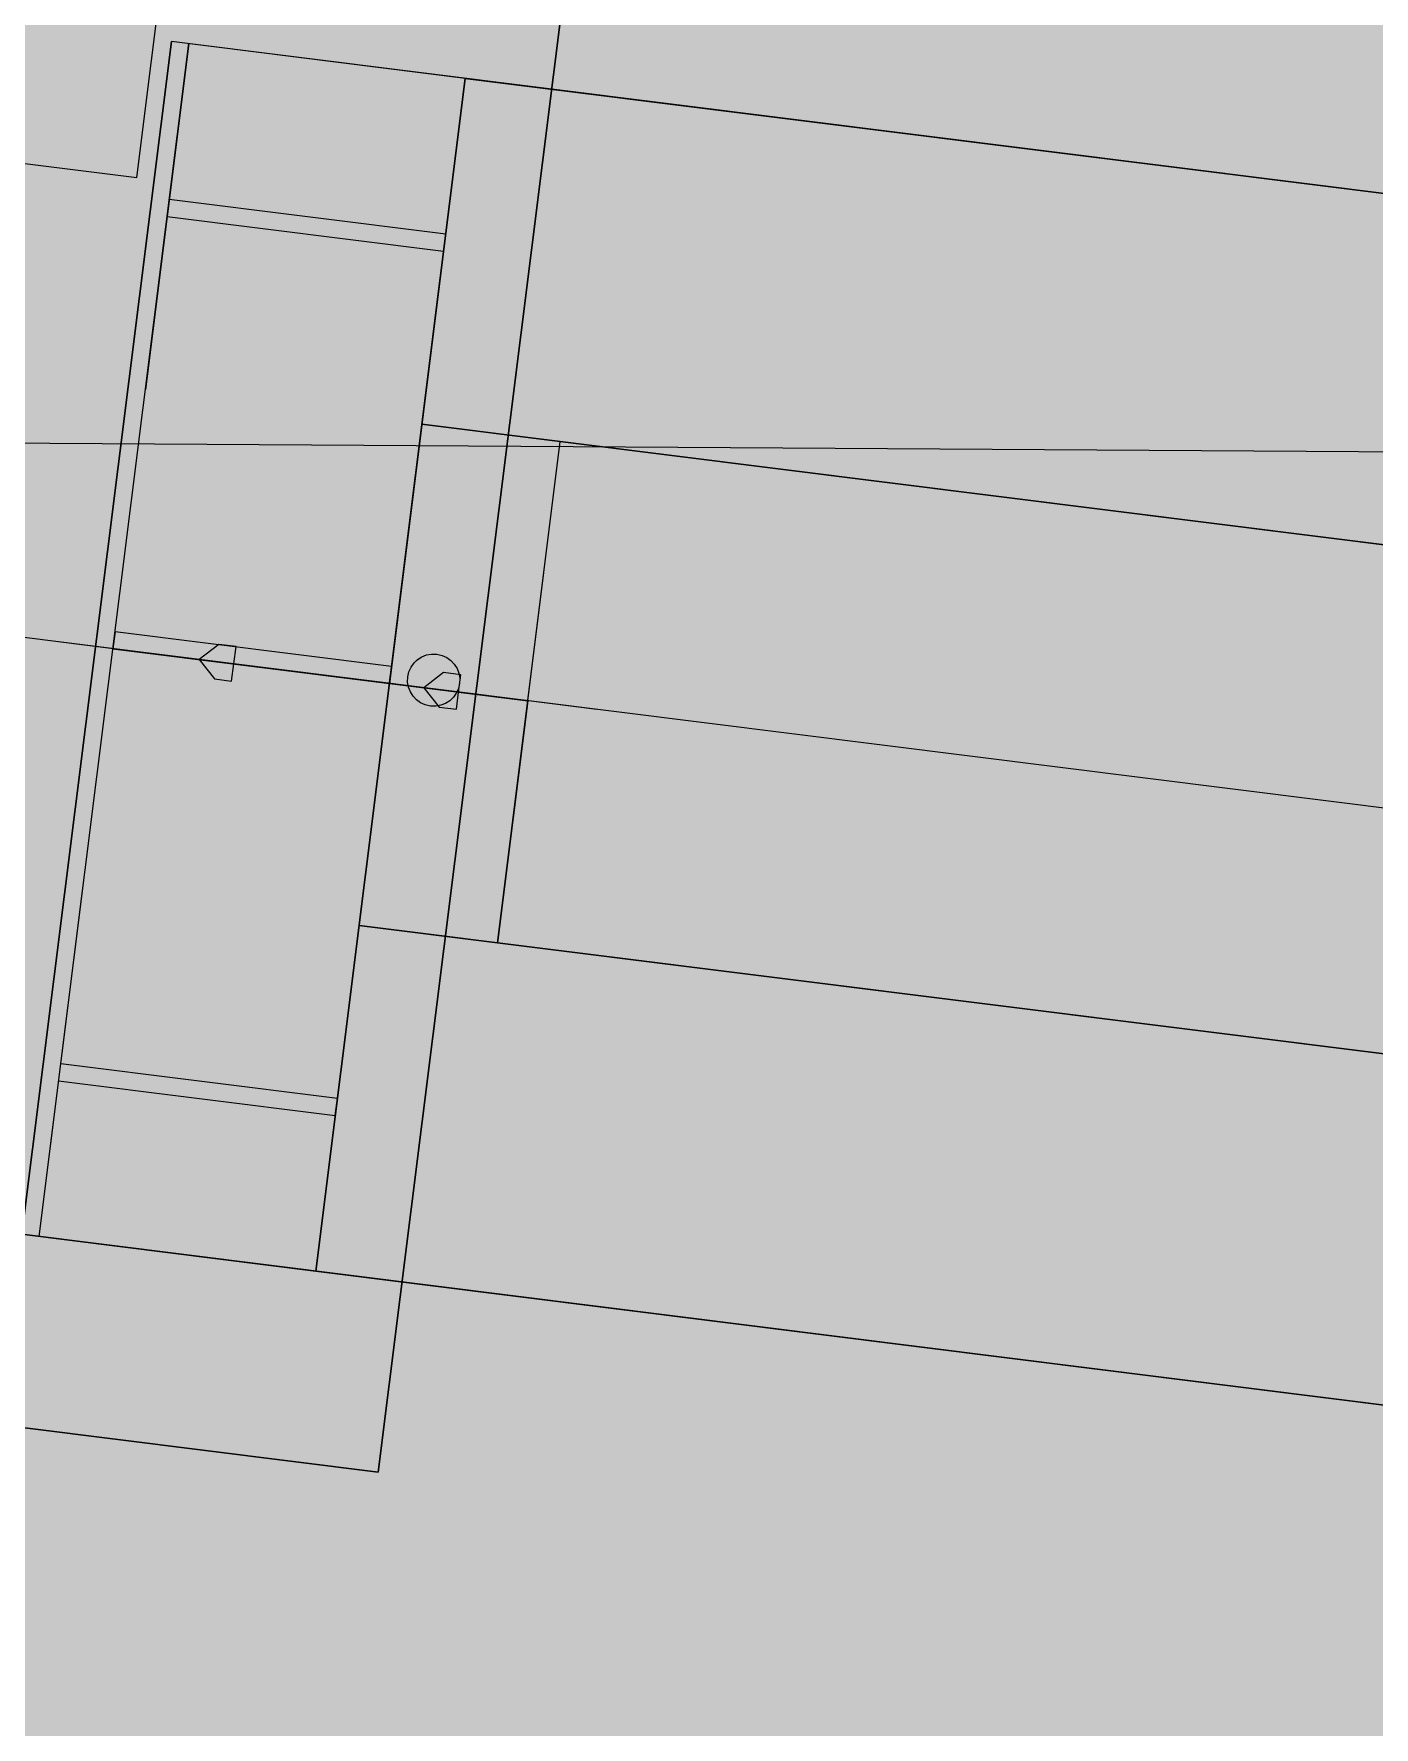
# Model space of a CAD drawing. Header units: metres. Extents: x -4 to 509425, y 7549 to 4732445.
# Drawn here: x 476028.01 to 476028.661, y 4719730.832 to 4719731.655 of the extents above; entities that cross this region are included whole.
import ezdxf

# ---------------------------------------------------------------- set-up
doc = ezdxf.new("R2010")
doc.units = ezdxf.units.M
doc.header["$LTSCALE"] = 0.01
doc.header["$MEASUREMENT"] = 0
doc.layers.get('0').update_dxf_attribs({"lineweight": 0})
doc.layers.add('_SUBESTACIÓN', color=1, linetype='Continuous')
doc.layers.add('SUBESTACION LA VID', color=253, linetype='Continuous')

# ---------------------------------------------------------------- blocks, each defined once
blk = doc.blocks.new('A$Cfff6051d')
at = {"layer": 'SUBESTACION LA VID', "transparency": 33554687}
h = blk.add_hatch(color=256, dxfattribs=at)
h.dxf.hatch_style = 2
h.paths.add_polyline_path([(476028.10728, 4719731.3492), (476028.10834, 4719731.3576), (476028.09994, 4719731.35866), (476028.09048, 4719731.35131), (476028.09783, 4719731.34186), (476028.10623, 4719731.3408)])
h = blk.add_hatch(color=256, dxfattribs=at)
h.dxf.hatch_style = 2
h.paths.add_polyline_path([(476028.10728, 4719731.3492), (476028.10834, 4719731.3576), (476028.09994, 4719731.35866), (476028.09048, 4719731.35131), (476028.09783, 4719731.34186), (476028.10623, 4719731.3408)])
h = blk.add_hatch(color=256, dxfattribs=at)
h.dxf.hatch_style = 2
h.paths.add_polyline_path([(476028.10728, 4719731.3492), (476028.10834, 4719731.3576), (476028.09994, 4719731.35866), (476028.09048, 4719731.35131), (476028.09783, 4719731.34186), (476028.10623, 4719731.3408)])
h = blk.add_hatch(color=256, dxfattribs=at)
h.dxf.hatch_style = 2
h.paths.add_polyline_path([(476028.10728, 4719731.3492), (476028.10834, 4719731.3576), (476028.09994, 4719731.35866), (476028.09048, 4719731.35131), (476028.09783, 4719731.34186), (476028.10623, 4719731.3408)])
h = blk.add_hatch(color=256, dxfattribs=at)
h.dxf.hatch_style = 2
h.paths.add_polyline_path([(476028.21649, 4719731.33551), (476028.21755, 4719731.34391), (476028.20915, 4719731.34496), (476028.19969, 4719731.33762), (476028.20704, 4719731.32816), (476028.21544, 4719731.32711)])
h = blk.add_hatch(color=256, dxfattribs=at)
h.dxf.hatch_style = 2
h.paths.add_polyline_path([(476028.21649, 4719731.33551), (476028.21755, 4719731.34391), (476028.20915, 4719731.34496), (476028.19969, 4719731.33762), (476028.20704, 4719731.32816), (476028.21544, 4719731.32711)])
h = blk.add_hatch(color=256, dxfattribs=at)
h.dxf.hatch_style = 2
h.paths.add_polyline_path([(476028.21649, 4719731.33551), (476028.21755, 4719731.34391), (476028.20915, 4719731.34496), (476028.19969, 4719731.33762), (476028.20704, 4719731.32816), (476028.21544, 4719731.32711)])
h = blk.add_hatch(color=256, dxfattribs=at)
h.dxf.hatch_style = 2
h.paths.add_polyline_path([(476028.21649, 4719731.33551), (476028.21755, 4719731.34391), (476028.20915, 4719731.34496), (476028.19969, 4719731.33762), (476028.20704, 4719731.32816), (476028.21544, 4719731.32711)])
at = {"layer": 'SUBESTACION LA VID', "lineweight": 15}
for p, q in [((476028.00428, 4719731.07202), (476028.07694, 4719731.65164)), ((476028.01268, 4719731.07096), (476028.08534, 4719731.65059)), ((476028.08534, 4719731.65059), (476028.06428, 4719731.48258)), ((476041.08906, 4719730.02032), (476028.07694, 4719731.65164)), ((476028.21975, 4719731.63374), (476028.14709, 4719731.05411)), ((476028.07587, 4719731.57498), (476028.21027, 4719731.55813)), ((476028.07481, 4719731.56658), (476028.20922, 4719731.54973)), ((476040.91679, 4719729.87127), (476028.19869, 4719731.46573)), ((476028.19869, 4719731.46573), (476028.26589, 4719731.4573)), ((476028.82972, 4719731.25863), (476027.56967, 4719731.4166)), ((476028.04954, 4719731.36497), (476028.18395, 4719731.34812)), ((476028.08208, 4719731.35236), (476028.02328, 4719731.35973)), ((476028.08208, 4719731.35236), (476028.02328, 4719731.35973)), ((476028.08208, 4719731.35236), (476028.02328, 4719731.35973)), ((476028.08208, 4719731.35236), (476028.02328, 4719731.35973)), ((476028.18289, 4719731.33972), (476028.12408, 4719731.3471)), ((476028.18289, 4719731.33972), (476028.12408, 4719731.3471)), ((476028.18289, 4719731.33972), (476028.12408, 4719731.3471)), ((476028.18289, 4719731.33972), (476028.12408, 4719731.3471)), ((476028.28369, 4719731.32709), (476028.22489, 4719731.33446)), ((476028.28369, 4719731.32709), (476028.22489, 4719731.33446)), ((476028.28369, 4719731.32709), (476028.22489, 4719731.33446)), ((476028.28369, 4719731.32709), (476028.22489, 4719731.33446)), ((476028.01268, 4719731.07096), (476028.03374, 4719731.23897)), ((476040.88625, 4719729.62766), (476028.16815, 4719731.22212)), ((476028.02321, 4719731.15497), (476028.15762, 4719731.13812)), ((476041.0164, 4719729.44069), (476028.00428, 4719731.07202))]:
    blk.add_line(p, q, dxfattribs=at)
at = {"layer": 'SUBESTACION LA VID', "lineweight": 0}
for p, q in [((476028.21975, 4719731.63374), (476028.07694, 4719731.65164)), ((476030.47824, 4719730.93251), (476028.23535, 4719731.2137))]:
    blk.add_line(p, q, dxfattribs=at)
at = {"layer": 'SUBESTACION LA VID', "lineweight": 15}
for points in [[(476027.95091, 4719731.59918), (476028.06012, 4719731.58549), (476028.19492, 4719732.66074), (476027.81691, 4719732.70813), (476027.6821, 4719731.63288), (476027.79131, 4719731.61919)], [(476028.27334, 4719731.72088), (476028.1775, 4719730.95645), (476027.41307, 4719731.05228), (476027.5089, 4719731.81671), (476028.27334, 4719731.72088)], [(476028.1775, 4719730.95645), (476028.27334, 4719731.72088), (476027.5089, 4719731.81671), (476027.41307, 4719731.05228), (476028.1775, 4719730.95645)], [(476028.1775, 4719730.95645), (476028.27334, 4719731.72088), (476027.5089, 4719731.81671), (476027.41307, 4719731.05228), (476028.1775, 4719730.95645)], [(476028.21975, 4719731.63374), (476028.07694, 4719731.65164), (476028.00428, 4719731.07202), (476028.14709, 4719731.05411), (476028.21975, 4719731.63374)], [(476034.5704, 4719730.83756), (476030.62225, 4719731.33254), (476030.62856, 4719731.38294), (476030.61176, 4719731.38504), (476030.60545, 4719731.33464), (476028.21975, 4719731.63374), (476028.18289, 4719731.33972), (476028.25009, 4719731.3313), (476028.26589, 4719731.4573), (476028.71951, 4719731.40043), (476028.70371, 4719731.27443), (476028.87172, 4719731.25337), (476028.88752, 4719731.37937), (476029.60994, 4719731.2888), (476029.59414, 4719731.1628), (476029.76215, 4719731.14173), (476029.77795, 4719731.26774), (476030.50878, 4719731.17611), (476030.49299, 4719731.05011), (476030.66099, 4719731.02905), (476030.67678, 4719731.15505), (476031.82763, 4719731.01077)], [(476028.16815, 4719731.22212), (476028.23535, 4719731.2137), (476028.26589, 4719731.4573)], [(476028.04954, 4719731.36497), (476028.04848, 4719731.35657), (476028.18289, 4719731.33972)], [(476034.49774, 4719730.25793), (476030.54958, 4719730.75291), (476030.54326, 4719730.70251), (476030.52646, 4719730.70462), (476030.53278, 4719730.75502), (476028.14709, 4719731.05411), (476028.18289, 4719731.33972), (476028.25009, 4719731.3313), (476028.23535, 4719731.2137), (476028.68897, 4719731.15683), (476028.70371, 4719731.27443), (476028.87172, 4719731.25337), (476028.85697, 4719731.13576), (476029.5794, 4719731.04519), (476029.59414, 4719731.1628), (476029.76215, 4719731.14173), (476029.74741, 4719731.02413), (476030.47824, 4719730.93251), (476030.49299, 4719731.05011), (476030.66099, 4719731.02905), (476030.64624, 4719730.91144), (476031.79709, 4719730.76716)], [(476028.02216, 4719731.14657), (476028.15656, 4719731.12972), (476028.15762, 4719731.13812)]]:
    blk.add_lwpolyline(points, dxfattribs=at)
at = {"layer": 'SUBESTACION LA VID', "lineweight": 0}
for points in [[(476028.21975, 4719731.63374), (476038.56056, 4719730.33732), (476030.60545, 4719731.33464)], [(476028.71951, 4719731.40043), (476030.50878, 4719731.17611), (476028.26589, 4719731.4573)], [(476028.14709, 4719731.05411), (476038.4879, 4719729.75769), (476030.53278, 4719730.75502)]]:
    blk.add_lwpolyline(points, dxfattribs=at)
at = {"layer": 'SUBESTACION LA VID'}
for points in [[(476028.10728, 4719731.3492), (476028.10834, 4719731.3576), (476028.09994, 4719731.35866), (476028.09048, 4719731.35131), (476028.09783, 4719731.34186), (476028.10623, 4719731.3408)], [(476028.10728, 4719731.3492), (476028.10834, 4719731.3576), (476028.09994, 4719731.35866), (476028.09048, 4719731.35131), (476028.09783, 4719731.34186), (476028.10623, 4719731.3408)], [(476028.10728, 4719731.3492), (476028.10834, 4719731.3576), (476028.09994, 4719731.35866), (476028.09048, 4719731.35131), (476028.09783, 4719731.34186), (476028.10623, 4719731.3408)], [(476028.10728, 4719731.3492), (476028.10834, 4719731.3576), (476028.09994, 4719731.35866), (476028.09048, 4719731.35131), (476028.09783, 4719731.34186), (476028.10623, 4719731.3408)], [(476028.21649, 4719731.33551), (476028.21755, 4719731.34391), (476028.20915, 4719731.34496), (476028.19969, 4719731.33762), (476028.20704, 4719731.32816), (476028.21544, 4719731.32711)], [(476028.21649, 4719731.33551), (476028.21755, 4719731.34391), (476028.20915, 4719731.34496), (476028.19969, 4719731.33762), (476028.20704, 4719731.32816), (476028.21544, 4719731.32711)], [(476028.21649, 4719731.33551), (476028.21755, 4719731.34391), (476028.20915, 4719731.34496), (476028.19969, 4719731.33762), (476028.20704, 4719731.32816), (476028.21544, 4719731.32711)], [(476028.21649, 4719731.33551), (476028.21755, 4719731.34391), (476028.20915, 4719731.34496), (476028.19969, 4719731.33762), (476028.20704, 4719731.32816), (476028.21544, 4719731.32711)]]:
    blk.add_lwpolyline(points, close=True, dxfattribs=at)
at = {"layer": 'SUBESTACION LA VID', "lineweight": 0}
for points in [[(476028.10728, 4719731.3492), (476028.10834, 4719731.3576), (476028.09994, 4719731.35866), (476028.09048, 4719731.35131), (476028.09783, 4719731.34186), (476028.10623, 4719731.3408)], [(476028.10728, 4719731.3492), (476028.10834, 4719731.3576), (476028.09994, 4719731.35866), (476028.09048, 4719731.35131), (476028.09783, 4719731.34186), (476028.10623, 4719731.3408)], [(476028.10728, 4719731.3492), (476028.10834, 4719731.3576), (476028.09994, 4719731.35866), (476028.09048, 4719731.35131), (476028.09783, 4719731.34186), (476028.10623, 4719731.3408)], [(476028.10728, 4719731.3492), (476028.10834, 4719731.3576), (476028.09994, 4719731.35866), (476028.09048, 4719731.35131), (476028.09783, 4719731.34186), (476028.10623, 4719731.3408)], [(476028.21649, 4719731.33551), (476028.21755, 4719731.34391), (476028.20915, 4719731.34496), (476028.19969, 4719731.33762), (476028.20704, 4719731.32816), (476028.21544, 4719731.32711)], [(476028.21649, 4719731.33551), (476028.21755, 4719731.34391), (476028.20915, 4719731.34496), (476028.19969, 4719731.33762), (476028.20704, 4719731.32816), (476028.21544, 4719731.32711)], [(476028.21649, 4719731.33551), (476028.21755, 4719731.34391), (476028.20915, 4719731.34496), (476028.19969, 4719731.33762), (476028.20704, 4719731.32816), (476028.21544, 4719731.32711)], [(476028.21649, 4719731.33551), (476028.21755, 4719731.34391), (476028.20915, 4719731.34496), (476028.19969, 4719731.33762), (476028.20704, 4719731.32816), (476028.21544, 4719731.32711)]]:
    blk.add_lwpolyline(points, close=True, dxfattribs=at)
at = {"layer": 'SUBESTACION LA VID', "lineweight": 15}
for points in [[(476028.19182, 4719731.34287), (476028.19095, 4719731.33591), (476028.19587, 4719731.32957), (476028.20284, 4719731.32869), (476028.20979, 4719731.32782), (476028.21615, 4719731.33275), (476028.21702, 4719731.33971), (476028.21789, 4719731.34667), (476028.21295, 4719731.35302), (476028.206, 4719731.35389), (476028.19903, 4719731.35477), (476028.19269, 4719731.34983), (476028.19182, 4719731.34287)], [(476028.19182, 4719731.34287), (476028.19095, 4719731.33591), (476028.19588, 4719731.32956), (476028.20284, 4719731.32869), (476028.20979, 4719731.32782), (476028.21615, 4719731.33275), (476028.21702, 4719731.33971), (476028.21789, 4719731.34667), (476028.21295, 4719731.35302), (476028.206, 4719731.35389), (476028.19904, 4719731.35476), (476028.19269, 4719731.34983), (476028.19182, 4719731.34287)], [(476028.19182, 4719731.34287), (476028.19095, 4719731.33591), (476028.19588, 4719731.32956), (476028.20284, 4719731.32869), (476028.20979, 4719731.32782), (476028.21615, 4719731.33275), (476028.21702, 4719731.33971), (476028.21789, 4719731.34667), (476028.21295, 4719731.35302), (476028.206, 4719731.35389), (476028.19904, 4719731.35476), (476028.19269, 4719731.34983), (476028.19182, 4719731.34287)]]:
    blk.add_open_spline(points, degree=3, knots=[0, 0, 0, 0, 1, 1, 1, 2, 2, 2, 3, 3, 3, 4, 4, 4, 4], dxfattribs=at)

msp = doc.modelspace()

# ---------------------------------------------------------------- hatches: boundary and pattern name
at = {"layer": '_SUBESTACIÓN', "transparency": 33554559}
h = msp.add_hatch(color=1, dxfattribs=at)
h.dxf.hatch_style = 1
h.paths.add_polyline_path([(475968.63988, 4719805.82503), (476089.93862, 4719790.61504), (476078.16862, 4719696.74002), (475956.86864, 4719711.95017)])

# ---------------------------------------------------------------- linework, layer by layer
at = {"color": 5}
msp.add_lwpolyline([(490840.26562, 4717243.14618), (484895.50415, 4717739.23684), (483607.63714, 4717664.0004), (483465.04146, 4717952.1854), (479025.12595, 4718116.26695), (478713.77183, 4718728.81449), (478509.32339, 4719542.06389), (477889.60068, 4719719.26976), (475567.49786, 4719734.47108), (475570.11635, 4720134.46251), (477885.1416, 4720119.30753), (481205.44557, 4721268.32137)], dxfattribs=at)

# ---------------------------------------------------------------- block references
at = {"linetype": 'Continuous'}
msp.add_blockref('A$Cfff6051d', (0, 0), dxfattribs=at)

doc.saveas('drawing.dxf')
